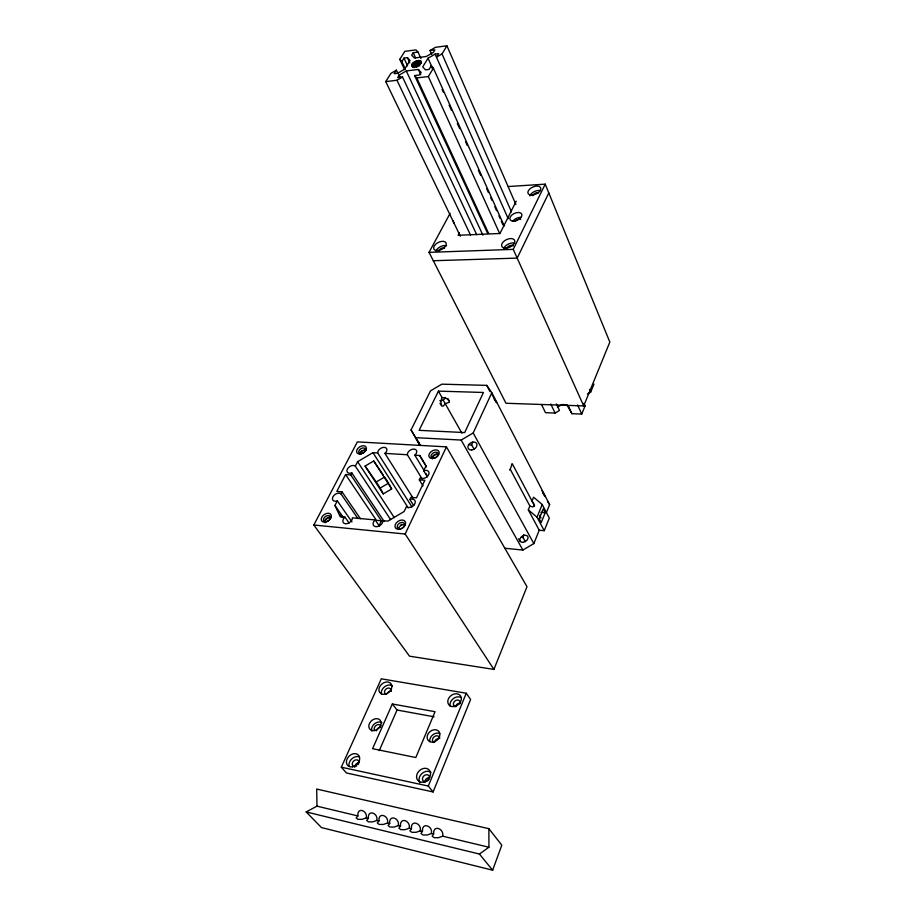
<?xml version="1.0" encoding="UTF-8"?>
<svg xmlns="http://www.w3.org/2000/svg" width="916" height="916" viewBox="0 0 916 916"><rect width="100%" height="100%" fill="white"/><g stroke="black" fill="none" stroke-linecap="round" stroke-linejoin="round"><path stroke-width="1.37" d="M357.881 815.938C356.977 806.515 367.889 810.545 366.263 817.931L362.095 819.339L357.893 819.328L356.152 817.908L357.881 815.938L316.97 806.16L306.173 811.931L321.482 827.583L492.648 870.2L501.796 845.17L488.881 828.694L316.696 789.031L316.97 806.16M368.369 818.435C367.476 808.977 378.48 813.03 376.842 820.461L372.686 821.881L368.461 821.87L366.675 820.438L368.369 818.435L366.263 817.931M378.972 820.976C378.079 811.45 389.174 815.538 387.525 823.015L383.38 824.446L379.132 824.434L377.312 822.992L378.972 820.976L376.842 820.461M389.678 823.53C388.808 813.958 399.983 818.068 398.323 825.591L394.178 827.045L389.918 827.034L388.052 825.568L389.678 823.53L387.525 823.015M400.498 826.118C399.628 816.5 410.906 820.633 409.234 828.201L405.101 829.667L400.819 829.656L398.907 828.178L400.498 826.118L398.323 825.591M411.433 828.728C410.574 819.053 421.944 823.221 420.261 830.835L416.139 832.312L411.822 832.3L409.887 830.812L411.433 828.728L409.234 828.201M422.482 831.362C421.635 821.641 433.096 825.843 431.402 833.491L427.291 834.991L422.952 834.98L420.971 833.468L422.482 831.362L420.261 830.835M433.646 834.029C432.81 824.263 444.375 828.488 442.668 836.182L438.558 837.693L434.207 837.682L432.169 836.159L433.646 834.029L431.402 833.491M523.746 534.578L522.887 537.486L525.395 541.493M472.656 442.13L471.671 445.165L474.179 449.126M411.685 64.647L411.982 66.513C415.406 67.773 420.467 65.322 421.188 61.658L420.936 61.097C417.753 59.334 413.471 61.853 411.685 64.647L412.887 67.234M493.907 669.413L526.998 586.721L446.447 446.871L357.355 441.89L313.833 525.005L409.498 656.177L493.907 669.413L405.147 534.028L313.833 525.005M529.895 506.067L528.314 509.88L539.249 530.227L544.23 530.685L549.314 518.067L542.215 504.498L533.581 497.205L532.013 500.983L533.936 504.098L534.085 506.159L532.746 506.96L529.895 506.067L510.258 469.29L512.101 463.988A5.553 2.13 -80.4 0 0 511.517 464.16M545.215 512.742L541.23 522.532L539.215 518.731L543.211 508.93L545.215 512.742L540.944 512.388M433.108 791.951L470.606 699.469L466.255 693.24L381.296 678.813L341.302 767.196L346.454 772.967L433.108 791.951L428.31 786.054L341.302 767.196M504.899 548.249L522.887 550.058L533.822 543.6L539.249 530.227M546.463 512.433L549.634 504.624L491.823 392.724L486.762 385.373L441.89 384.17L430.486 390.88L411.044 429.947L419.906 445.027M567.359 405.662L571.905 413.689L581.729 414.066L585.049 405.937L583.881 403.326M587.431 393.972L590.717 392.037L593.957 384.113M438.455 391.121L419.116 430.337L464.687 432.57L483.442 392.472L438.455 391.121L441.959 397.395L440.756 401.792L441.81 406.074L443.207 406.177L445.416 403.601L449.435 402.227L448.027 398.643M544.23 530.685L537.028 517.174L542.215 504.498M428.31 786.054L466.255 693.24M450.111 213.336L429.043 252.358L505.975 403.258L583.71 405.937L609.827 342.08L545.215 184.162L508.369 186.52M379.247 750.639L397.052 710.014L392.334 703.98L372.572 748.693L415.807 757.532L435.054 711.709L392.334 703.98M415.509 437.653L461.183 440.058L473.183 432.982L491.823 392.724M405.147 534.028L446.447 446.871M413.689 505.552L409.876 499.518L410.883 497.399L416.471 497.846L424.852 480.27L419.299 479.87L420.295 477.786A5.233 3.561 -31.3 0 0 426.341 477.282A5.233 3.561 -31.3 0 0 428.86 472.049A5.233 3.561 -31.3 0 0 423.673 470.755L425.871 466.175M548.798 192.933L517.185 258.106L433.314 260.739M583.71 405.937L513.246 249.37L545.215 184.162M378.926 525.91L381.434 520.792L350.759 474.912L345.595 474.534L336.813 491.4L342.012 491.812L360.446 518.719M516.2 201.188L499.953 233.488L458.115 235.286L459.397 232.847M349.076 522.99L344.989 517.128L340.168 516.681L334.947 505.46L337.328 500.857A5.152 3.401 -34.6 0 1 332.897 496.838A5.152 3.401 -34.6 0 1 340.947 493.861L342.012 491.812M350.759 474.912L351.801 472.908A5.061 3.309 -33.5 0 1 347.37 469.084A5.061 3.309 -33.5 0 1 355.316 466.118L357.606 461.698L372.961 452.653L377.678 452.939A5.061 3.309 -32.1 0 1 384.273 447.351A5.061 3.309 -32.1 0 1 384.949 453.386L412.967 497.938M476.732 234.702L402.513 77.024L397.647 77.608L399.227 75.078L406.303 70.944L418.36 69.467L421.108 72.433L419.551 74.986L414.605 75.581L416.746 77.917L428.333 76.543L433.394 68.185L431.196 65.872L429.02 69.444L425.493 69.868L422.711 66.914L428.035 58.223L435.1 54.101L438.615 53.643L436.485 57.158L442.027 53.918L446.928 45.8L515.88 204.463M420.982 58.578L418.04 52.075L413.219 52.704L411.685 55.166L414.353 58.006L426.352 56.471L433.394 52.349L434.905 49.876L430.005 50.517L431.745 54.422M398.231 74.036L396.399 70.166L394.189 73.692L397.624 73.269L404.666 69.147L410.047 60.513L407.402 57.662L403.99 58.097L401.815 61.567L405.433 69.318M460.324 236.191L385.728 81.604L390.926 73.372L396.399 70.166M404.632 69.708L399.788 59.334L404.826 51.353L415.944 49.888L418.04 52.075M509.514 469.942L510.258 469.29M306.173 811.931L479.411 854.033L488.926 847.231L488.881 828.694M389.208 484.289L391.659 488.938L383.22 493.907L365.083 466.095L373.728 461L383.106 474.717M365.083 466.095L376.236 481.976L384.663 477.007L388.59 483.133L380.186 488.045L383.22 493.907M557.478 407.196L561.955 404.551L567.084 404.735M541.757 404.952L545.478 412.681L555.085 413.047L559.47 410.46L556.424 404.002M430.005 50.517L435.478 47.311L446.928 45.8M385.728 81.604L396.983 80.264L402.513 77.024M429.043 252.358L513.246 249.37M384.949 453.386L407.357 454.748A5.13 3.412 -31.2 0 1 413.998 449.08A5.13 3.412 -31.2 0 1 414.822 455.206L424.417 471.03M414.822 455.206L419.746 455.504L426.432 466.702L419.746 455.504M379.201 525.876L375.205 519.945L352.385 517.815A5.256 3.55 -34.9 0 1 348.756 523.013A5.256 3.55 -34.9 0 1 343.26 522.498A5.256 3.55 -34.9 0 1 344.989 517.128M381.434 520.792L376.384 520.311L345.595 474.534M441.959 397.395L446.458 398.437L449.332 400.693M471.671 445.165L468.477 444.592M521.387 537.257L522.887 537.486M397.052 710.014L434.115 716.816M442.668 836.182L488.926 847.231M528.314 509.88L537.028 517.174M399.788 59.334L401.815 61.567M479.411 854.033L492.648 870.2M544.711 496.014L545.146 496.506L541.986 490.747M583.584 404.059L585.049 405.937M492.19 394.876L496.667 402.708L495.361 401.002M334.947 505.46L343.134 517.174M341.084 516.796L340.454 514.139L342.847 517.563M337.328 500.857L351.996 521.971M340.947 493.861L357.927 518.571M547.47 501.395L549.634 504.624M351.801 472.908L384.193 521.502M355.316 466.118L390.594 519.578M357.606 461.698L394.269 517.62M543.783 494.64L544.299 495.419M376.236 481.976L380.186 488.045M373.728 461L391.659 488.938M372.961 452.653L408.147 507.785M377.678 452.939L411.982 506.972M443.138 399.994L461.916 433.211M439.989 403.372L441.283 405.445M518.605 538.837L520.013 541.116M419.299 479.87L423.02 485.915M407.357 454.748L422.207 479.034M494.136 399.021L494.766 400.063M425.894 473.469L427.36 475.908M423.673 470.755L427.371 476.847M542.627 492.751L543.222 493.735M411.044 429.947L419.826 444.672M419.86 444.901L416.379 438.959L418.623 442.817M418.967 443.287L420.146 445.302M461.183 440.058L522.887 550.058M473.183 432.982L533.822 543.6M512.491 464.149L534.635 505.918M539.856 515.788L541.047 518.032M486.762 385.373L490.049 391.716M396.983 80.264L470.515 235.046M550.791 404.025L555.085 413.047M399.227 75.078L400.452 77.654M340.454 514.139L341.645 516.681M406.303 70.944L482.915 235.16M403.99 58.097L407.609 65.895M412.189 63.845L413.986 67.75M407.402 57.662L409.796 62.838M416.746 77.917L488.629 233.488M568.309 405.914L571.905 413.689M414.605 75.581L487.69 233.5M413.918 62.265L416.299 67.463M412.944 63.032L414.742 66.937M413.219 52.704L415.589 57.903M416.242 61.04L418.612 66.227M415.028 61.59L417.421 66.788M418.36 69.467L420.742 74.665M420.387 60.696L421.566 63.296M419.585 60.479L420.776 63.078M418.589 60.467L420.364 64.36M417.444 60.662L419.814 65.849M428.333 76.543L499.724 233.626M577.607 404.975L581.729 414.066M433.394 68.185L504.247 225.977M428.035 58.223L432.73 68.654M442.096 89.505L443.264 92.104M449.126 105.134L451.474 110.344M457.324 123.385L459.672 128.595M465.534 141.625L467.286 145.529M478.415 170.284L480.763 175.506M486.614 188.536L488.377 192.44M490.713 197.65L491.892 200.261M494.812 206.776L496.575 210.68M498.922 215.89L500.09 218.5M501.258 221.111L503.021 225.015M431.196 65.872L432.363 68.471M435.1 54.101L508.197 218.684M442.027 53.918L511.494 211.882M589.572 389.426L590.717 392.037M532.963 195.681A3.424 1.924 -24.4 0 1 535.207 193.253A3.424 1.924 -24.4 0 1 538.631 192.887M515.181 221.191A3.698 2.118 -25 0 1 520.666 219.462M529.883 195.887A6.859 3.847 -24.4 0 1 540.509 190.643M454.37 223.321A6.298 3.515 -26.6 0 1 453.477 220.767M503.743 248.568A7.053 4.122 -25.4 0 1 514.689 243.198M512.891 221.065A6.469 3.698 -25 0 1 521.238 217.401M506.88 248.431A3.527 2.061 -25.4 0 1 509.651 245.694A3.527 2.061 -25.4 0 1 513.189 245.935M435.993 250.973A6.813 3.882 -27.3 0 1 446.573 245.809M438.924 251.431A3.401 1.946 -27.3 0 1 440.882 248.614A3.401 1.946 -27.3 0 1 444.581 248.11M409.876 499.518A5.324 3.664 -32.5 0 1 415.085 500.926A5.324 3.664 -32.5 0 1 412.498 506.319A5.324 3.664 -32.5 0 1 406.383 506.766L404.093 511.552L387.846 521.124L382.831 520.654A5.336 3.664 -34.1 0 1 379.224 525.933A5.336 3.664 -34.1 0 1 373.556 525.406A5.336 3.664 -34.1 0 1 375.205 519.945M359.519 453.718A4.5 2.92 -32.7 0 1 362.198 450.454M364.305 449.664A4.5 2.92 -32.7 0 1 366.217 449.779M432.02 457.244A4.649 3.137 -30.5 0 1 434.39 454.783M435.478 454.267A4.649 3.137 -30.5 0 1 438.638 454.096M432.409 458.801A3.87 2.611 -30.5 0 1 434.23 455.515A3.87 2.611 -30.5 0 1 438.203 454.657M360.194 453.603A3.744 2.439 -32.7 0 1 365.77 450.317M398.723 529.208A4.03 2.805 -33.5 0 1 401.105 525.395A4.03 2.805 -33.5 0 1 405.41 525.269M325.169 522.773A3.904 2.599 -35.5 0 1 326.6 518.994A3.904 2.599 -35.5 0 1 330.859 517.895M398.025 528.509A4.832 3.366 -33.5 0 1 398.368 527.501M400.842 524.891A4.832 3.366 -33.5 0 1 401.975 524.364M324.768 520.437A4.683 3.126 -35.5 0 1 331.329 517.322M445.451 397.418A4.649 3.55 -32.4 0 1 439.806 400.75M539.913 515.261A3.572 2.622 -27.7 0 1 539.02 518.731M433.829 742.521A3.996 3.183 -41.5 0 1 434.321 736.67A3.996 3.183 -41.5 0 1 439.737 738.124M456.328 706.488A3.675 2.908 -38.5 0 1 453.466 703.282A3.675 2.908 -38.5 0 1 457.805 700.053A3.675 2.908 -38.5 0 1 459.924 703.82M455.63 706.637A3.664 2.908 -38.6 0 1 460.279 703.179M434.516 742.223A3.985 3.183 -41.5 0 1 439.565 738.468M450.214 706.282A7.339 5.828 -38.5 0 1 453.386 698.553A7.339 5.828 -38.5 0 1 461.572 697.809M381.422 694.053A7.145 5.427 -40.4 0 1 384.777 686.634A7.145 5.427 -40.4 0 1 392.517 685.924M374.804 730.602A3.904 2.988 -42.7 0 1 376.087 725.438A3.904 2.988 -42.7 0 1 381.01 726.022M371.804 731.117A6.824 5.233 -42.7 0 1 374.484 723.846A6.824 5.233 -42.7 0 1 381.915 722.69M419.837 782.779A7.683 6.183 -44.4 0 1 421.818 773.631A7.683 6.183 -44.4 0 1 430.978 772.406M386.369 694.225A3.572 2.714 -40.4 0 1 384.697 690.927A3.572 2.714 -40.4 0 1 388.579 688.065A3.572 2.714 -40.4 0 1 390.937 690.87M376.384 730.865A3.893 2.988 -42.7 0 1 380.449 727.167M387.159 693.664A3.561 2.714 -40.5 0 1 391.441 691.133M429.799 741.697A6.984 5.565 -41.5 0 1 432.684 734.93A6.984 5.565 -41.5 0 1 439.772 733.556M424.887 782.241A3.824 3.092 -44.5 0 1 429.741 777.73M426.341 781.485A3.836 3.092 -44.4 0 1 422.471 779.012A3.836 3.092 -44.4 0 1 426.18 774.753A3.836 3.092 -44.4 0 1 429.421 777.959M429.169 778.863A3.836 3.092 -44.4 0 1 428.688 779.722M428.035 780.489A3.836 3.092 -44.4 0 1 427.234 781.085M349.053 766.12A7.477 5.736 -45.2 0 1 351.893 758.792A7.477 5.736 -45.2 0 1 359.267 756.868M354.79 767.15A3.733 2.862 -45.3 0 1 358.74 762.753M354.939 766.509A3.744 2.862 -45.2 0 1 352.317 763.406A3.744 2.862 -45.2 0 1 356.21 759.845A3.744 2.862 -45.2 0 1 358.843 762.936M358.568 763.807A3.744 2.862 -45.2 0 1 358.087 764.631M356.656 765.936A3.744 2.862 -45.2 0 1 355.809 766.326M505.082 248.144A7.076 4.111 -25.4 0 0 514.838 241.263A7.076 4.111 -25.4 0 0 504.705 240.645A7.076 4.111 -25.4 0 0 505.082 248.144M514.048 221.1A6.492 3.698 -25 0 0 521.799 214.184A6.492 3.698 -25 0 0 511.735 215.123A6.492 3.698 -25 0 0 514.048 221.1M531.383 195.062A6.881 3.836 -24.4 0 0 540.795 188.467A6.881 3.836 -24.4 0 0 530.845 188.146A6.881 3.836 -24.4 0 0 531.383 195.062M438.249 250.549A6.836 3.882 -27.3 0 0 446.081 242.958A6.836 3.882 -27.3 0 0 435.535 244.389A6.836 3.882 -27.3 0 0 438.249 250.549M433.199 458.172A3.882 2.611 -30.5 0 0 438.192 453.855A3.882 2.611 -30.5 0 0 432.466 453.523A3.882 2.611 -30.5 0 0 433.199 458.172M361.465 453.638A3.756 2.427 -32.7 0 0 365.335 448.909A3.756 2.427 -32.7 0 0 359.507 449.905A3.756 2.427 -32.7 0 0 361.465 453.638M399.433 529.265A5.817 4.042 -33.5 0 0 405.296 521.719A5.817 4.042 -33.5 0 0 396.17 523.047A5.817 4.042 -33.5 0 0 399.433 529.265M400.326 528.83A4.03 2.805 -33.5 0 0 404.391 523.586A4.03 2.805 -33.5 0 0 398.059 524.502A4.03 2.805 -33.5 0 0 400.326 528.83M360.572 453.935A5.404 3.504 -32.7 0 0 366.137 447.111A5.404 3.504 -32.7 0 0 357.755 448.554A5.404 3.504 -32.7 0 0 360.572 453.935M326.233 521.673A3.904 2.599 -35.5 0 0 330.31 516.635A3.904 2.599 -35.5 0 0 324.333 517.54A3.904 2.599 -35.5 0 0 326.233 521.673M325.237 522.086A5.633 3.744 -35.5 0 0 331.111 514.826A5.633 3.744 -35.5 0 0 322.512 516.132A5.633 3.744 -35.5 0 0 325.237 522.086M431.997 458.504A5.588 3.756 -30.5 0 0 439.188 452.286A5.588 3.756 -30.5 0 0 430.932 451.817A5.588 3.756 -30.5 0 0 431.997 458.504M523.242 542.283A4.523 3.069 -31.9 0 0 527.799 536.513A4.523 3.069 -31.9 0 0 520.677 537.623A4.523 3.069 -31.9 0 0 523.242 542.283M471.82 449.951A4.889 3.584 -32.3 0 0 476.652 443.516A4.889 3.584 -32.3 0 0 468.832 444.512A4.889 3.584 -32.3 0 0 471.82 449.951M385.109 694.202A7.168 5.427 -40.3 0 0 391.155 683.909A7.168 5.427 -40.3 0 0 379.911 686.336A7.168 5.427 -40.3 0 0 385.109 694.202M375.148 730.43A6.859 5.244 -42.5 0 0 380.22 720.262A6.859 5.244 -42.5 0 0 369.549 723.274A6.859 5.244 -42.5 0 0 375.148 730.43M423.467 782.069A7.706 6.183 -44.2 0 0 429.684 770.608A7.706 6.183 -44.2 0 0 417.547 773.047A7.706 6.183 -44.2 0 0 423.467 782.069M432.947 742.109A7.007 5.576 -41.3 0 0 439.325 732.102A7.007 5.576 -41.3 0 0 428.253 733.59A7.007 5.576 -41.3 0 0 432.947 742.109M454.588 706.488A7.362 5.828 -38.4 0 0 460.462 695.771A7.362 5.828 -38.4 0 0 448.657 698.313A7.362 5.828 -38.4 0 0 454.588 706.488M352.626 766.829A7.5 5.736 -45.1 0 0 359.026 755.849A7.5 5.736 -45.1 0 0 347.485 758.173A7.5 5.736 -45.1 0 0 352.626 766.829"/></g></svg>
